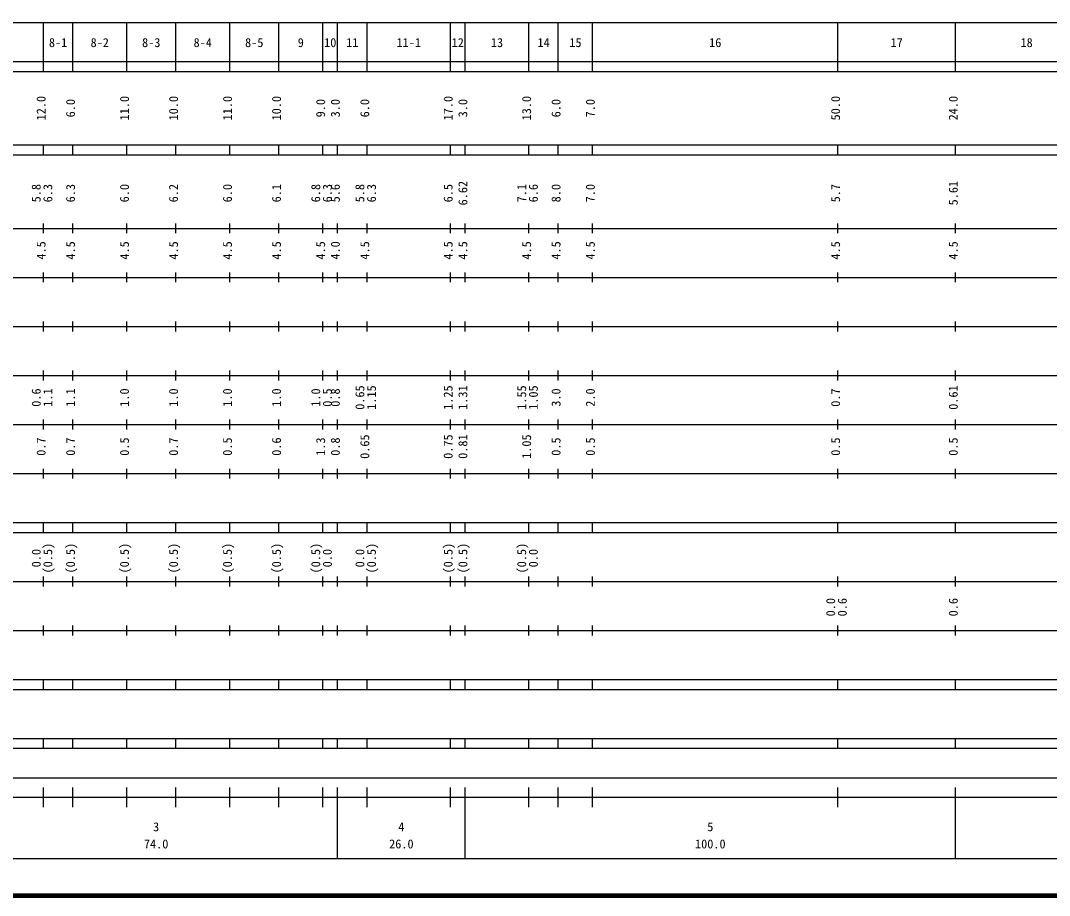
# Model space of a CAD drawing. Units: millimetres on the paper, enlarged 1000 times. Extents: x 40000 to 680000, y 20000 to 380000.
# Drawn here: x 277354 to 487148, y 20000 to 198357 of the extents above; entities that cross this region are included whole.
import ezdxf
from ezdxf.enums import TextEntityAlignment as Align

# ---------------------------------------------------------------- set-up
doc = ezdxf.new("R2010")
doc.units = ezdxf.units.MM
doc.header["$LTSCALE"] = 1000
doc.linetypes.add('CHAIN', pattern=[18.5, 12, -1.5, 3.5, -1.5])
for name, color, linetype, lineweight in [('M-BMK', 2, 'CHAIN', 13), ('M-TTL', 2, 'Continuous', 140), ('M-TTL-BAND', 7, 'Continuous', 25)]:
    doc.layers.add(name, color=color, linetype=linetype, lineweight=lineweight)
doc.styles.add('ＭＳ ゴシック', font='')
doc.styles.get('ＭＳ ゴシック').set_extended_font_data('MS Gothic')

msp = doc.modelspace()

# ---------------------------------------------------------------- linework, layer by layer
at = {"layer": 'M-BMK'}
msp.add_arc((497531, 202669), 70000, 46.58904, 46.58904, dxfattribs=at)
at = {"layer": 'M-TTL'}
msp.add_line((40000, 20000), (680000, 20000), dxfattribs=at)
at = {"layer": 'M-TTL-BAND'}
for p, q in [((68000, 198000), (579000, 198000)), ((282000, 188000), (282000, 198000)), ((288000, 188000), (288000, 198000)), ((299000, 188000), (299000, 198000)), ((309000, 188000), (309000, 198000)), ((320000, 188000), (320000, 198000)), ((330000, 188000), (330000, 198000)), ((339000, 188000), (339000, 198000)), ((342000, 188000), (342000, 198000)), ((348000, 188000), (348000, 198000)), ((365000, 188000), (365000, 198000)), ((368000, 188000), (368000, 198000)), ((381000, 188000), (381000, 198000)), ((387000, 188000), (387000, 198000)), ((394000, 188000), (394000, 198000)), ((444000, 188000), (444000, 198000)), ((468000, 188000), (468000, 198000)), ((40000, 190000), (579000, 190000)), ((40000, 188000), (579000, 188000)), ((40000, 173000), (579000, 173000)), ((282000, 171000), (282000, 173000)), ((288000, 171000), (288000, 173000)), ((299000, 171000), (299000, 173000)), ((309000, 171000), (309000, 173000)), ((320000, 171000), (320000, 173000)), ((330000, 171000), (330000, 173000)), ((339000, 171000), (339000, 173000)), ((342000, 171000), (342000, 173000)), ((348000, 171000), (348000, 173000)), ((365000, 171000), (365000, 173000)), ((368000, 171000), (368000, 173000)), ((381000, 171000), (381000, 173000)), ((387000, 171000), (387000, 173000)), ((394000, 171000), (394000, 173000)), ((444000, 171000), (444000, 173000)), ((468000, 171000), (468000, 173000)), ((40000, 171000), (579000, 171000)), ((40000, 156000), (579000, 156000)), ((282000, 155000), (282000, 157000)), ((288000, 155000), (288000, 157000)), ((299000, 155000), (299000, 157000)), ((309000, 155000), (309000, 157000)), ((320000, 155000), (320000, 157000)), ((330000, 155000), (330000, 157000)), ((339000, 155000), (339000, 157000)), ((342000, 155000), (342000, 157000)), ((348000, 155000), (348000, 157000)), ((365000, 155000), (365000, 157000)), ((368000, 155000), (368000, 157000)), ((381000, 155000), (381000, 157000)), ((387000, 155000), (387000, 157000)), ((394000, 155000), (394000, 157000)), ((444000, 155000), (444000, 157000)), ((468000, 155000), (468000, 157000)), ((282000, 145000), (282000, 147000)), ((288000, 145000), (288000, 147000)), ((299000, 145000), (299000, 147000)), ((309000, 145000), (309000, 147000)), ((320000, 145000), (320000, 147000)), ((330000, 145000), (330000, 147000)), ((339000, 145000), (339000, 147000)), ((342000, 145000), (342000, 147000)), ((348000, 145000), (348000, 147000)), ((365000, 145000), (365000, 147000)), ((368000, 145000), (368000, 147000)), ((381000, 145000), (381000, 147000)), ((387000, 145000), (387000, 147000)), ((394000, 145000), (394000, 147000)), ((444000, 145000), (444000, 147000)), ((468000, 145000), (468000, 147000)), ((46000, 146000), (579000, 146000)), ((282000, 135000), (282000, 137000)), ((288000, 135000), (288000, 137000)), ((299000, 135000), (299000, 137000)), ((309000, 135000), (309000, 137000)), ((320000, 135000), (320000, 137000)), ((330000, 135000), (330000, 137000)), ((339000, 135000), (339000, 137000)), ((342000, 135000), (342000, 137000)), ((348000, 135000), (348000, 137000)), ((365000, 135000), (365000, 137000)), ((368000, 135000), (368000, 137000)), ((381000, 135000), (381000, 137000)), ((387000, 135000), (387000, 137000)), ((394000, 135000), (394000, 137000)), ((444000, 135000), (444000, 137000)), ((468000, 135000), (468000, 137000)), ((52000, 136000), (579000, 136000)), ((46000, 126000), (579000, 126000)), ((282000, 125000), (282000, 127000)), ((288000, 125000), (288000, 127000)), ((299000, 125000), (299000, 127000)), ((309000, 125000), (309000, 127000)), ((320000, 125000), (320000, 127000)), ((330000, 125000), (330000, 127000)), ((339000, 125000), (339000, 127000)), ((342000, 125000), (342000, 127000)), ((348000, 125000), (348000, 127000)), ((365000, 125000), (365000, 127000)), ((368000, 125000), (368000, 127000)), ((381000, 125000), (381000, 127000)), ((387000, 125000), (387000, 127000)), ((394000, 125000), (394000, 127000)), ((444000, 125000), (444000, 127000)), ((468000, 125000), (468000, 127000)), ((52000, 116000), (579000, 116000)), ((282000, 115000), (282000, 117000)), ((288000, 115000), (288000, 117000)), ((299000, 115000), (299000, 117000)), ((309000, 115000), (309000, 117000)), ((320000, 115000), (320000, 117000)), ((330000, 115000), (330000, 117000)), ((339000, 115000), (339000, 117000)), ((342000, 115000), (342000, 117000)), ((348000, 115000), (348000, 117000)), ((365000, 115000), (365000, 117000)), ((368000, 115000), (368000, 117000)), ((381000, 115000), (381000, 117000)), ((387000, 115000), (387000, 117000)), ((394000, 115000), (394000, 117000)), ((444000, 115000), (444000, 117000)), ((468000, 115000), (468000, 117000)), ((282000, 105000), (282000, 107000)), ((288000, 105000), (288000, 107000)), ((299000, 105000), (299000, 107000)), ((309000, 105000), (309000, 107000)), ((320000, 105000), (320000, 107000)), ((330000, 105000), (330000, 107000)), ((339000, 105000), (339000, 107000)), ((342000, 105000), (342000, 107000)), ((348000, 105000), (348000, 107000)), ((365000, 105000), (365000, 107000)), ((368000, 105000), (368000, 107000)), ((381000, 105000), (381000, 107000)), ((387000, 105000), (387000, 107000)), ((394000, 105000), (394000, 107000)), ((444000, 105000), (444000, 107000)), ((468000, 105000), (468000, 107000)), ((46000, 106000), (579000, 106000)), ((40000, 96000), (579000, 96000)), ((282000, 94000), (282000, 96000)), ((288000, 94000), (288000, 96000)), ((299000, 94000), (299000, 96000)), ((309000, 94000), (309000, 96000)), ((320000, 94000), (320000, 96000)), ((330000, 94000), (330000, 96000)), ((339000, 94000), (339000, 96000)), ((342000, 94000), (342000, 96000)), ((348000, 94000), (348000, 96000)), ((365000, 94000), (365000, 96000)), ((368000, 94000), (368000, 96000)), ((381000, 94000), (381000, 96000)), ((387000, 94000), (387000, 96000)), ((394000, 94000), (394000, 96000)), ((444000, 94000), (444000, 96000)), ((468000, 94000), (468000, 96000)), ((40000, 94000), (579000, 94000)), ((49000, 84000), (579000, 84000)), ((282000, 83000), (282000, 85000)), ((288000, 83000), (288000, 85000)), ((299000, 83000), (299000, 85000)), ((309000, 83000), (309000, 85000)), ((320000, 83000), (320000, 85000)), ((330000, 83000), (330000, 85000)), ((339000, 83000), (339000, 85000)), ((342000, 83000), (342000, 85000)), ((348000, 83000), (348000, 85000)), ((365000, 83000), (365000, 85000)), ((368000, 83000), (368000, 85000)), ((381000, 83000), (381000, 85000)), ((387000, 83000), (387000, 85000)), ((394000, 83000), (394000, 85000)), ((444000, 83000), (444000, 85000)), ((468000, 83000), (468000, 85000)), ((40000, 74000), (579000, 74000)), ((282000, 73000), (282000, 75000)), ((288000, 73000), (288000, 75000)), ((299000, 73000), (299000, 75000)), ((309000, 73000), (309000, 75000)), ((320000, 73000), (320000, 75000)), ((330000, 73000), (330000, 75000)), ((339000, 73000), (339000, 75000)), ((342000, 73000), (342000, 75000)), ((348000, 73000), (348000, 75000)), ((365000, 73000), (365000, 75000)), ((368000, 73000), (368000, 75000)), ((381000, 73000), (381000, 75000)), ((387000, 73000), (387000, 75000)), ((394000, 73000), (394000, 75000)), ((444000, 73000), (444000, 75000)), ((468000, 73000), (468000, 75000)), ((40000, 64000), (579000, 64000)), ((282000, 62000), (282000, 64000)), ((288000, 62000), (288000, 64000)), ((299000, 62000), (299000, 64000)), ((309000, 62000), (309000, 64000)), ((320000, 62000), (320000, 64000)), ((330000, 62000), (330000, 64000)), ((339000, 62000), (339000, 64000)), ((342000, 62000), (342000, 64000)), ((348000, 62000), (348000, 64000)), ((365000, 62000), (365000, 64000)), ((368000, 62000), (368000, 64000)), ((381000, 62000), (381000, 64000)), ((387000, 62000), (387000, 64000)), ((394000, 62000), (394000, 64000)), ((444000, 62000), (444000, 64000)), ((468000, 62000), (468000, 64000)), ((40000, 62000), (579000, 62000)), ((40000, 52000), (579000, 52000)), ((282000, 50000), (282000, 52000)), ((288000, 50000), (288000, 52000)), ((299000, 50000), (299000, 52000)), ((309000, 50000), (309000, 52000)), ((320000, 50000), (320000, 52000)), ((330000, 50000), (330000, 52000)), ((339000, 50000), (339000, 52000)), ((342000, 50000), (342000, 52000)), ((348000, 50000), (348000, 52000)), ((365000, 50000), (365000, 52000)), ((368000, 50000), (368000, 52000)), ((381000, 50000), (381000, 52000)), ((387000, 50000), (387000, 52000)), ((394000, 50000), (394000, 52000)), ((444000, 50000), (444000, 52000)), ((468000, 50000), (468000, 52000)), ((40000, 50000), (579000, 50000)), ((71000, 44000), (536500, 44000)), ((282000, 38000), (282000, 42000)), ((288000, 38000), (288000, 42000)), ((299000, 38000), (299000, 42000)), ((309000, 38000), (309000, 42000)), ((320000, 38000), (320000, 42000)), ((330000, 38000), (330000, 42000)), ((339000, 38000), (339000, 42000)), ((342000, 27500), (342000, 42000)), ((348000, 38000), (348000, 42000)), ((365000, 38000), (365000, 42000)), ((368000, 27500), (368000, 42000)), ((381000, 38000), (381000, 42000)), ((387000, 38000), (387000, 42000)), ((394000, 38000), (394000, 42000)), ((444000, 38000), (444000, 42000)), ((468000, 27500), (468000, 42000)), ((40000, 40000), (579000, 40000)), ((68000, 27500), (579000, 27500))]:
    msp.add_line(p, q, dxfattribs=at)

# ---------------------------------------------------------------- texts
at = {"layer": 'M-TTL-BAND', "style": 'ＭＳ ゴシック'}
for s, p in [('8-1', (285000, 192405)), ('8-2', (293500, 192405)), ('8-3', (304000, 192405)), ('8-4', (314500, 192405)), ('8-5', (325000, 192405)), ('9', (334500, 192405)), ('10', (340500, 192405)), ('11', (345000, 192405)), ('11-1', (356500, 192405)), ('12', (366500, 192405)), ('13', (374500, 192405)), ('14', (384000, 192405)), ('15', (390500, 192405)), ('16', (419000, 192405)), ('17', (456000, 192405)), ('18', (482500, 192405)), ('3', (305000, 32523)), ('4', (355000, 32523)), ('5', (418000, 32523)), ('74.0', (305000, 29033)), ('26.0', (355000, 29033)), ('100.0', (418000, 29033))]:
    msp.add_text(s, height=1833, dxfattribs=at).set_placement(p, align=Align.BOTTOM_CENTER)
for s, p in [('12.0', (283000, 180500)), ('11.0', (300000, 180500)), ('10.0', (310000, 180500)), ('11.0', (321000, 180500)), ('10.0', (331000, 180500)), ('17.0', (366000, 180500)), ('13.0', (382000, 180500)), ('50.0', (445000, 180500)), ('24.0', (469000, 180500)), ('6.0', (289000, 180500)), ('9.0', (340000, 180500)), ('3.0', (343000, 180500)), ('6.0', (349000, 180500)), ('3.0', (369000, 180500)), ('6.0', (388000, 180500)), ('7.0', (395000, 180500)), ('5.8', (282000, 163174)), ('6.3', (284370, 163174)), ('6.3', (289000, 163174)), ('6.0', (300000, 163174)), ('6.2', (310000, 163174)), ('6.0', (321000, 163174)), ('6.1', (331000, 163174)), ('6.8', (339000, 163174)), ('6.3', (341370, 163174)), ('5.6', (343000, 163174)), ('5.8', (348000, 163174)), ('6.3', (350370, 163174)), ('6.5', (366000, 163174)), ('6.62', (369000, 163174)), ('7.1', (381000, 163174)), ('6.6', (383370, 163174)), ('8.0', (388000, 163174)), ('7.0', (395000, 163174)), ('5.7', (445000, 163174)), ('5.61', (469000, 163174)), ('4.5', (283000, 151500)), ('4.5', (289000, 151500)), ('4.5', (300000, 151500)), ('4.5', (310000, 151500)), ('4.5', (321000, 151500)), ('4.5', (331000, 151500)), ('4.5', (340000, 151500)), ('4.0', (343000, 151500)), ('4.5', (349000, 151500)), ('4.5', (366000, 151500)), ('4.5', (369000, 151500)), ('4.5', (382000, 151500)), ('4.5', (388000, 151500)), ('4.5', (395000, 151500)), ('4.5', (445000, 151500)), ('4.5', (469000, 151500)), ('0.65', (348000, 121500)), ('1.15', (350370, 121500)), ('1.25', (366000, 121500)), ('1.31', (369000, 121500)), ('1.55', (381000, 121500)), ('1.05', (383370, 121500)), ('0.61', (469000, 121500)), ('0.6', (282000, 121500)), ('1.1', (284370, 121500)), ('1.1', (289000, 121500)), ('1.0', (300000, 121500)), ('1.0', (310000, 121500)), ('1.0', (321000, 121500)), ('1.0', (331000, 121500)), ('1.0', (339000, 121500)), ('0.5', (341370, 121500)), ('0.8', (343000, 121500)), ('3.0', (388000, 121500)), ('2.0', (395000, 121500)), ('0.7', (445000, 121500)), ('0.65', (349000, 111500)), ('0.75', (366000, 111500)), ('0.81', (369000, 111500)), ('1.05', (382000, 111500)), ('0.7', (283000, 111500)), ('0.7', (289000, 111500)), ('0.5', (300000, 111500)), ('0.7', (310000, 111500)), ('0.5', (321000, 111500)), ('0.6', (331000, 111500)), ('1.3', (340000, 111500)), ('0.8', (343000, 111500)), ('0.5', (388000, 111500)), ('0.5', (395000, 111500)), ('0.5', (445000, 111500)), ('0.5', (469000, 111500)), ('0.0', (282000, 88764)), ('(0.5)', (284370, 88764)), ('(0.5)', (289000, 88764)), ('(0.5)', (300000, 88764)), ('(0.5)', (310000, 88764)), ('(0.5)', (321000, 88764)), ('(0.5)', (331000, 88764)), ('(0.5)', (339000, 88764)), ('0.0', (341370, 88764)), ('0.0', (348000, 88764)), ('(0.5)', (350370, 88764)), ('(0.5)', (366000, 88764)), ('(0.5)', (369000, 88764)), ('(0.5)', (381000, 88764)), ('0.0', (383370, 88764)), ('0.0', (444000, 78764)), ('0.6', (446370, 78764)), ('0.6', (469000, 78764))]:
    msp.add_text(s, height=1833, rotation=90, dxfattribs=at).set_placement(p, align=Align.BOTTOM_CENTER)

doc.saveas('drawing.dxf')
